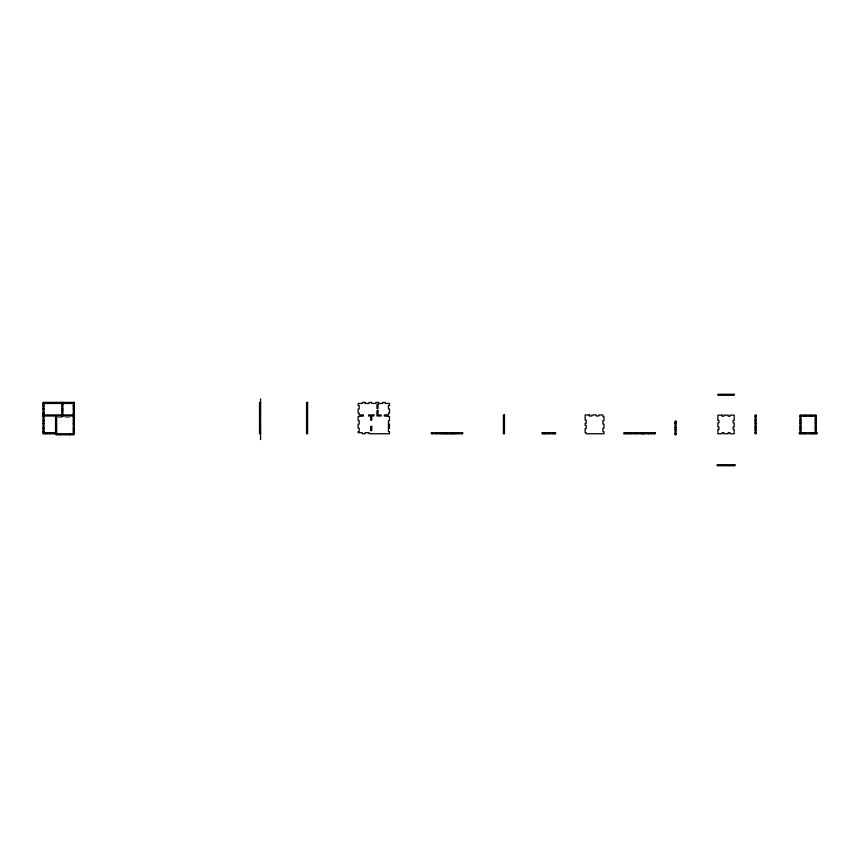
<?xml version="1.0" encoding="UTF-8"?>
<svg xmlns="http://www.w3.org/2000/svg" width="860" height="860" viewBox="0 0 860 860"><rect width="100%" height="100%" fill="white"/><g stroke="black" fill="none" stroke-linecap="round" stroke-linejoin="round"><path stroke-width="0.64" stroke-dasharray="4.3 3.22" d="M57.846 417.25L72.057 417.25"/><path stroke-width="1.29" d="M260.569 402.405L259.526 402.405L259.526 433.762L260.569 433.762M43 403.447L74.358 403.447M259.526 403.447L260.569 403.447M306.558 403.447L307.6 403.447M61.812 404.501L62.855 404.501M43 405.544L44.043 405.544M73.304 405.544L74.358 405.544M259.526 405.544L260.569 405.544M73.304 406.587L74.358 406.587M259.526 406.587L260.569 406.587M61.812 408.683L62.855 408.683M43 408.941L44.043 408.941M73.304 408.941L74.358 408.941M259.526 408.941L260.569 408.941M61.812 410.768L62.855 410.768M43 413.123L44.043 413.123M73.304 413.123L74.358 413.123M259.526 413.123L260.569 413.123M43 414.95L74.358 414.95M259.526 414.95L260.569 414.95M43 415.993L74.358 415.993M259.526 415.993L260.569 415.993M503.423 415.993L504.465 415.993M755.091 416.208L756.144 416.208M799.961 416.208L816.269 416.208M43 416.519L44.043 416.519M73.304 416.519L74.358 416.519M259.526 416.519L260.569 416.519M73.304 418.605L74.358 418.605M55.545 420.175L56.588 420.175M755.091 420.379L756.144 420.379M799.961 420.379L801.004 420.379M815.226 420.379L816.269 420.379M43 420.701L44.043 420.701M73.304 420.701L74.358 420.701M259.526 420.701L260.569 420.701M675.036 422.26L676.078 422.26M755.091 422.894L756.144 422.894M799.961 422.894L801.004 422.894M815.226 422.894L816.269 422.894M55.545 423.313L56.588 423.313M503.423 423.313L504.465 423.313M675.036 423.313L676.078 423.313M43 423.442L44.043 423.442M73.304 423.442L74.358 423.442M73.304 424.098L74.358 424.098M259.526 424.098L260.569 424.098M388.451 424.098L389.505 424.098L389.505 428.269L388.451 428.269M55.545 424.356L56.588 424.356M55.545 425.399L56.588 425.399M503.423 425.399L504.465 425.399M55.545 426.442L56.588 426.442M755.091 427.076L756.144 427.076M799.961 427.076L801.004 427.076M815.226 427.076L816.269 427.076M675.036 427.495L676.078 427.495M43 428.269L44.043 428.269M73.304 428.269L74.358 428.269M259.526 428.269L260.569 428.269M55.545 428.538L56.588 428.538M55.545 429.581L56.588 429.581M73.304 429.581L74.358 429.581M259.526 429.581L260.569 429.581M503.423 429.581L504.465 429.581M675.036 429.581L676.078 429.581M755.091 429.581L756.144 429.581M799.961 429.581L801.004 429.581M815.226 429.581L816.269 429.581M55.545 430.623L56.588 430.623M43 431.666L44.043 431.666M73.304 431.666L74.358 431.666M259.526 431.666L260.569 431.666M43 432.72L56.588 432.72M259.526 432.72L260.569 432.72M755.091 432.72L756.144 432.72M675.036 433.762L676.078 433.762M816.269 433.762L816.269 415.154L799.961 415.154L799.961 433.762M815.226 415.154L815.226 433.762M812.711 432.72L812.711 433.762M812.087 415.154L812.087 416.208M812.087 432.72L812.087 433.762M810.206 415.154L810.206 416.208M810.206 432.72L810.206 433.762M806.024 415.154L806.024 416.208M806.024 432.72L806.024 433.762M804.143 415.154L804.143 416.208M804.143 432.72L804.143 433.762M803.519 432.72L803.519 433.762M801.004 415.154L801.004 433.762M654.137 432.72L654.137 433.762M650.999 432.72L650.999 433.762M648.386 432.72L648.386 433.762M644.204 432.72L644.204 433.762M643.678 432.72L643.678 433.762M642.635 432.72L642.635 433.762M641.592 432.72L641.592 433.762M637.411 432.72L637.411 433.762M634.798 432.72L634.798 433.762M630.616 432.72L630.616 433.762M628.004 432.72L628.004 433.762M624.865 432.72L624.865 433.762M554.507 432.72L554.507 433.762M552.937 432.72L552.937 433.762M548.766 432.72L548.766 433.762M546.143 432.72L546.143 433.762M544.584 432.72L544.584 433.762M543.015 432.72L543.015 433.762M461.616 432.72L461.616 433.762M457.434 432.72L457.434 433.762M454.822 432.72L454.822 433.762M454.306 432.72L454.306 433.762M452.736 432.72L452.736 433.762M451.167 432.72L451.167 433.762M450.64 432.72L450.64 433.762M450.124 432.72L450.124 433.762M448.028 432.72L448.028 433.762M446.985 432.72L446.985 433.762M445.942 432.72L445.942 433.762M444.899 432.72L444.899 433.762M443.846 432.72L443.846 433.762M441.76 432.72L441.76 433.762M440.191 432.72L440.191 433.762M436.536 432.72L436.536 433.762M432.354 432.72L432.354 433.762M260.569 398.986L260.569 439.621M73.831 433.762L73.831 434.805L56.061 434.805L56.061 433.762M73.304 402.405L73.304 433.762M70.176 402.405L70.176 403.447M69.542 433.762L69.542 434.805M67.564 402.405L67.564 403.447M63.382 402.405L63.382 403.447M62.855 402.405L62.855 415.993M61.812 402.405L61.812 415.993M60.77 402.405L60.77 403.447M60.35 433.762L60.35 434.805M56.588 402.405L56.588 403.447M56.588 415.993L56.588 433.762M55.545 415.993L55.545 433.762M53.976 402.405L53.976 403.447M53.976 432.72L53.976 433.762M49.794 402.405L49.794 403.447M49.794 432.72L49.794 433.762M47.182 402.405L47.182 403.447M47.182 432.72L47.182 433.762M45.612 432.72L45.612 433.762M44.043 402.405L44.043 433.762M734.193 394.256L717.885 394.256L717.885 395.299L734.193 395.299L734.193 394.256M74.358 402.405L43 402.405L43 433.762L74.358 433.762L74.358 402.405M307.6 402.405L306.558 402.405L306.558 433.762L307.6 433.762L307.6 402.405M364.941 402.405L362.329 402.405L362.329 403.447L358.147 403.447L358.147 405.544L359.19 405.544L359.19 408.941L358.147 408.941L358.147 413.123L359.19 413.123L359.19 414.95L363.371 414.95L363.371 415.993L358.147 416.519L358.147 420.701L359.19 420.701L359.19 424.098L358.147 424.098L358.147 428.269L359.19 428.269L359.19 431.666L358.147 431.666L358.147 432.72L362.329 432.72L362.329 433.762L364.941 433.762L364.941 432.72L369.123 432.72L369.123 433.762L389.505 433.762L389.505 431.666L388.451 431.666L388.451 420.701L389.505 420.701L389.505 416.519L384.28 415.993L384.28 414.95L388.451 414.95L388.451 413.123L389.505 413.123L389.505 408.941L388.451 408.941L388.451 405.544L389.505 405.544L389.505 403.447L385.323 403.447L385.323 402.405L382.711 402.405L382.711 403.447L378.529 403.447L378.529 402.405L375.917 402.405L375.917 403.447L371.735 403.447L371.735 402.405L369.123 402.405L369.123 403.447L364.941 403.447L364.941 402.405M378.002 404.501L376.959 404.501L376.959 408.683L378.002 408.683L378.002 404.501M378.002 410.768L376.959 410.768L376.959 415.993L381.141 415.993L381.141 414.95L378.002 414.95L378.002 410.768M373.82 414.95L368.596 414.95L368.596 415.993L370.692 415.993L370.692 420.175L371.735 420.175L371.735 415.993L373.82 415.993L373.82 414.95M504.465 414.95L503.423 414.95L503.423 433.762L504.465 433.762L504.465 414.95M589.337 414.95L585.155 414.95L585.155 420.175L586.197 420.175L586.197 423.313L585.155 423.313L585.155 425.399L586.197 425.399L586.197 428.538L585.155 428.538L585.155 432.72L586.197 432.72L586.197 433.762L603.967 433.762L603.967 431.666L602.924 431.666L602.924 428.269L603.967 428.269L603.967 424.098L602.924 424.098L602.924 420.701L603.967 420.701L603.967 416.519L602.924 416.519L602.924 414.95L598.743 414.95L598.743 415.993L596.13 415.993L596.13 414.95L591.949 414.95L591.949 415.993L589.337 415.993L589.337 414.95M722.067 415.154L717.885 415.154L717.885 420.379L718.928 420.379L718.928 422.894L717.885 422.894L717.885 427.076L718.928 427.076L718.928 429.581L717.885 429.581L717.885 433.762L722.067 433.762L722.067 432.72L723.948 432.72L723.948 433.762L728.13 433.762L728.13 432.72L730.011 432.72L730.011 433.762L734.193 433.762L734.193 429.581L733.15 429.581L733.15 427.076L734.193 427.076L734.193 422.894L733.15 422.894L733.15 420.379L734.193 420.379L734.193 415.154L730.011 415.154L730.011 416.208L728.13 416.208L728.13 415.154L723.948 415.154L723.948 416.208L722.067 416.208L722.067 415.154M756.144 415.154L755.091 415.154L755.091 433.762L756.144 433.762L756.144 415.154M676.078 421.217L675.036 421.217L675.036 434.805L676.078 434.805L676.078 421.217M371.735 426.442L370.692 426.442L370.692 430.623L371.735 430.623L371.735 426.442M462.659 432.72L431.312 432.72L431.312 433.762L462.659 433.762L462.659 432.72M555.549 432.72L541.972 432.72L541.972 433.762L555.549 433.762L555.549 432.72M655.18 432.72L623.822 432.72L623.822 433.762L655.18 433.762L655.18 432.72M817 432.72L799.23 432.72L799.23 433.762L817 433.762L817 432.72M734.924 464.701L717.154 464.701L717.154 465.744L734.924 465.744L734.924 464.701"/></g></svg>
